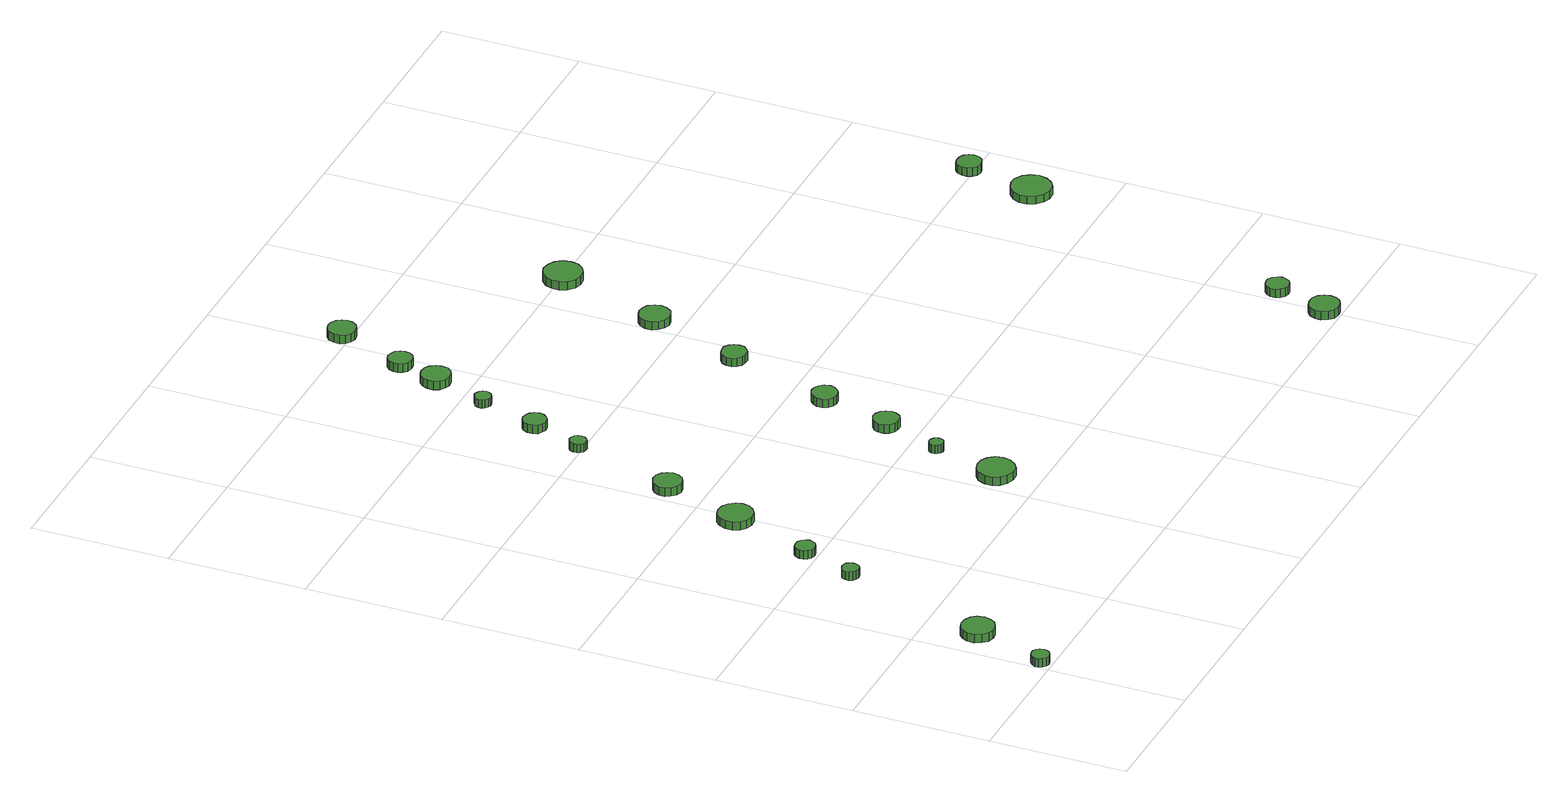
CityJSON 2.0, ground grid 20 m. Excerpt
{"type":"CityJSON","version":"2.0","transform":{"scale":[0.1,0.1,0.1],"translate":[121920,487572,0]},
"CityObjects":{
"tree1":{"type":"SolitaryVegetationObject","attributes":{"function":"something"},"geometry":[{"type":"MultiSurface","lod":"1","boundaries":[[[0,1,2,3,4,5,6,7,8,9,10,11,12,13,14]],[[15,16,17,18,19,20,21,22,23,24,25,26,27,28,29]],[[0,29,28,1]],[[1,28,27,2]],[[2,27,26,3]],[[3,26,25,4]],[[4,25,24,5]],[[5,24,23,6]],[[6,23,22,7]],[[7,22,21,8]],[[8,21,20,9]],[[9,20,19,10]],[[10,19,18,11]],[[11,18,17,12]],[[12,17,16,13]],[[13,16,15,14]],[[14,15,29,0]]]}]},
"tree2":{"type":"SolitaryVegetationObject","attributes":{"function":"something"},"geometry":[{"type":"MultiSurface","lod":"1","boundaries":[[[30,31,32,33,34,35,36,37,38,39,40,41,42,43,44]],[[45,46,47,48,49,50,51,52,53,54,55,56,57,58,59]],[[30,59,58,31]],[[31,58,57,32]],[[32,57,56,33]],[[33,56,55,34]],[[34,55,54,35]],[[35,54,53,36]],[[36,53,52,37]],[[37,52,51,38]],[[38,51,50,39]],[[39,50,49,40]],[[40,49,48,41]],[[41,48,47,42]],[[42,47,46,43]],[[43,46,45,44]],[[44,45,59,30]]]}]},
"tree3":{"type":"SolitaryVegetationObject","attributes":{"function":"something"},"geometry":[{"type":"MultiSurface","lod":"1","boundaries":[[[60,61,62,63,64,65,66,67,68,69,70,71,72,73,74]],[[75,76,77,78,79,80,81,82,83,84,85,86,87,88,89]],[[60,89,88,61]],[[61,88,87,62]],[[62,87,86,63]],[[63,86,85,64]],[[64,85,84,65]],[[65,84,83,66]],[[66,83,82,67]],[[67,82,81,68]],[[68,81,80,69]],[[69,80,79,70]],[[70,79,78,71]],[[71,78,77,72]],[[72,77,76,73]],[[73,76,75,74]],[[74,75,89,60]]]}]},
"tree4":{"type":"SolitaryVegetationObject","attributes":{"function":"something"},"geometry":[{"type":"MultiSurface","lod":"1","boundaries":[[[90,91,92,93,94,95,96,97,98,99,100,101,102,103,104]],[[105,106,107,108,109,110,111,112,113,114,115,116,117,118,119]],[[90,119,118,91]],[[91,118,117,92]],[[92,117,116,93]],[[93,116,115,94]],[[94,115,114,95]],[[95,114,113,96]],[[96,113,112,97]],[[97,112,111,98]],[[98,111,110,99]],[[99,110,109,100]],[[100,109,108,101]],[[101,108,107,102]],[[102,107,106,103]],[[103,106,105,104]],[[104,105,119,90]]]}]},
"tree5":{"type":"SolitaryVegetationObject","attributes":{"function":"something"},"geometry":[{"type":"MultiSurface","lod":"1","boundaries":[[[120,121,122,123,124,125,126,127,128,129,130,131,132,133,134]],[[135,136,137,138,139,140,141,142,143,144,145,146,147,148,149]],[[120,149,148,121]],[[121,148,147,122]],[[122,147,146,123]],[[123,146,145,124]],[[124,145,144,125]],[[125,144,143,126]],[[126,143,142,127]],[[127,142,141,128]],[[128,141,140,129]],[[129,140,139,130]],[[130,139,138,131]],[[131,138,137,132]],[[132,137,136,133]],[[133,136,135,134]],[[134,135,149,120]]]}]},
"tree6":{"type":"SolitaryVegetationObject","attributes":{"function":"something"},"geometry":[{"type":"MultiSurface","lod":"1","boundaries":[[[150,151,152,153,154,155,156,157,158,159,160,161,162,163,164]],[[165,166,167,168,169,170,171,172,173,174,175,176,177,178,179]],[[150,179,178,151]],[[151,178,177,152]],[[152,177,176,153]],[[153,176,175,154]],[[154,175,174,155]],[[155,174,173,156]],[[156,173,172,157]],[[157,172,171,158]],[[158,171,170,159]],[[159,170,169,160]],[[160,169,168,161]],[[161,168,167,162]],[[162,167,166,163]],[[163,166,165,164]],[[164,165,179,150]]]}]},
"tree7":{"type":"SolitaryVegetationObject","attributes":{"function":"something"},"geometry":[{"type":"MultiSurface","lod":"1","boundaries":[[[180,181,182,183,184,185,186,187,188,189,190,191,192,193,194]],[[195,196,197,198,199,200,201,202,203,204,205,206,207,208,209]],[[180,209,208,181]],[[181,208,207,182]],[[182,207,206,183]],[[183,206,205,184]],[[184,205,204,185]],[[185,204,203,186]],[[186,203,202,187]],[[187,202,201,188]],[[188,201,200,189]],[[189,200,199,190]],[[190,199,198,191]],[[191,198,197,192]],[[192,197,196,193]],[[193,196,195,194]],[[194,195,209,180]]]}]},
"tree8":{"type":"SolitaryVegetationObject","attributes":{"function":"something"},"geometry":[{"type":"MultiSurface","lod":"1","boundaries":[[[210,211,212,213,214,215,216,217,218,219,220,221,222,223,224]],[[225,226,227,228,229,230,231,232,233,234,235,236,237,238,239]],[[210,239,238,211]],[[211,238,237,212]],[[212,237,236,213]],[[213,236,235,214]],[[214,235,234,215]],[[215,234,233,216]],[[216,233,232,217]],[[217,232,231,218]],[[218,231,230,219]],[[219,230,229,220]],[[220,229,228,221]],[[221,228,227,222]],[[222,227,226,223]],[[223,226,225,224]],[[224,225,239,210]]]}]},
"tree9":{"type":"SolitaryVegetationObject","attributes":{"function":"something"},"geometry":[{"type":"MultiSurface","lod":"1","boundaries":[[[240,241,242,243,244,245,246,247,248,249,250,251,252,253,254]],[[255,256,257,258,259,260,261,262,263,264,265,266,267,268,269]],[[240,269,268,241]],[[241,268,267,242]],[[242,267,266,243]],[[243,266,265,244]],[[244,265,264,245]],[[245,264,263,246]],[[246,263,262,247]],[[247,262,261,248]],[[248,261,260,249]],[[249,260,259,250]],[[250,259,258,251]],[[251,258,257,252]],[[252,257,256,253]],[[253,256,255,254]],[[254,255,269,240]]]}]},
"tree10":{"type":"SolitaryVegetationObject","attributes":{"function":"something"},"geometry":[{"type":"MultiSurface","lod":"1","boundaries":[[[270,271,272,273,274,275,276,277,278,279,280,281,282,283,284]],[[285,286,287,288,289,290,291,292,293,294,295,296,297,298,299]],[[270,299,298,271]],[[271,298,297,272]],[[272,297,296,273]],[[273,296,295,274]],[[274,295,294,275]],[[275,294,293,276]],[[276,293,292,277]],[[277,292,291,278]],[[278,291,290,279]],[[279,290,289,280]],[[280,289,288,281]],[[281,288,287,282]],[[282,287,286,283]],[[283,286,285,284]],[[284,285,299,270]]]}]},
"tree11":{"type":"SolitaryVegetationObject","attributes":{"function":"something"},"geometry":[{"type":"MultiSurface","lod":"1","boundaries":[[[300,301,302,303,304,305,306,307,308,309,310,311,312,313,314]],[[315,316,317,318,319,320,321,322,323,324,325,326,327,328,329]],[[300,329,328,301]],[[301,328,327,302]],[[302,327,326,303]],[[303,326,325,304]],[[304,325,324,305]],[[305,324,323,306]],[[306,323,322,307]],[[307,322,321,308]],[[308,321,320,309]],[[309,320,319,310]],[[310,319,318,311]],[[311,318,317,312]],[[312,317,316,313]],[[313,316,315,314]],[[314,315,329,300]]]}]},
"tree12":{"type":"SolitaryVegetationObject","attributes":{"function":"something"},"geometry":[{"type":"MultiSurface","lod":"1","boundaries":[[[330,331,332,333,334,335,336,337,338,339,340,341,342,343,344]],[[345,346,347,348,349,350,351,352,353,354,355,356,357,358,359]],[[330,359,358,331]],[[331,358,357,332]],[[332,357,356,333]],[[333,356,355,334]],[[334,355,354,335]],[[335,354,353,336]],[[336,353,352,337]],[[337,352,351,338]],[[338,351,350,339]],[[339,350,349,340]],[[340,349,348,341]],[[341,348,347,342]],[[342,347,346,343]],[[343,346,345,344]],[[344,345,359,330]]]}]},
"tree13":{"type":"SolitaryVegetationObject","attributes":{"function":"something"},"geometry":[{"type":"MultiSurface","lod":"1","boundaries":[[[360,361,362,363,364,365,366,367,368,369,370,371,372,373,374]],[[375,376,377,378,379,380,381,382,383,384,385,386,387,388,389]],[[360,389,388,361]],[[361,388,387,362]],[[362,387,386,363]],[[363,386,385,364]],[[364,385,384,365]],[[365,384,383,366]],[[366,383,382,367]],[[367,382,381,368]],[[368,381,380,369]],[[369,380,379,370]],[[370,379,378,371]],[[371,378,377,372]],[[372,377,376,373]],[[373,376,375,374]],[[374,375,389,360]]]}]},
"tree14":{"type":"SolitaryVegetationObject","attributes":{"function":"something"},"geometry":[{"type":"MultiSurface","lod":"1","boundaries":[[[390,391,392,393,394,395,396,397,398,399,400,401,402,403,404]],[[405,406,407,408,409,410,411,412,413,414,415,416,417,418,419]],[[390,419,418,391]],[[391,418,417,392]],[[392,417,416,393]],[[393,416,415,394]],[[394,415,414,395]],[[395,414,413,396]],[[396,413,412,397]],[[397,412,411,398]],[[398,411,410,399]],[[399,410,409,400]],[[400,409,408,401]],[[401,408,407,402]],[[402,407,406,403]],[[403,406,405,404]],[[404,405,419,390]]]}]},
"tree15":{"type":"SolitaryVegetationObject","attributes":{"function":"something"},"geometry":[{"type":"MultiSurface","lod":"1","boundaries":[[[420,421,422,423,424,425,426,427,428,429,430,431,432,433,434]],[[435,436,437,438,439,440,441,442,443,444,445,446,447,448,449]],[[420,449,448,421]],[[421,448,447,422]],[[422,447,446,423]],[[423,446,445,424]],[[424,445,444,425]],[[425,444,443,426]],[[426,443,442,427]],[[427,442,441,428]],[[428,441,440,429]],[[429,440,439,430]],[[430,439,438,431]],[[431,438,437,432]],[[432,437,436,433]],[[433,436,435,434]],[[434,435,449,420]]]}]},
"tree16":{"type":"SolitaryVegetationObject","attributes":{"function":"something"},"geometry":[{"type":"MultiSurface","lod":"1","boundaries":[[[450,451,452,453,454,455,456,457,458,459,460,461,462,463,464]],[[465,466,467,468,469,470,471,472,473,474,475,476,477,478,479]],[[450,479,478,451]],[[451,478,477,452]],[[452,477,476,453]],[[453,476,475,454]],[[454,475,474,455]],[[455,474,473,456]],[[456,473,472,457]],[[457,472,471,458]],[[458,471,470,459]],[[459,470,469,460]],[[460,469,468,461]],[[461,468,467,462]],[[462,467,466,463]],[[463,466,465,464]],[[464,465,479,450]]]}]},
"tree17":{"type":"SolitaryVegetationObject","attributes":{"function":"something"},"geometry":[{"type":"MultiSurface","lod":"1","boundaries":[[[480,481,482,483,484,485,486,487,488,489,490,491,492,493,494]],[[495,496,497,498,499,500,501,502,503,504,505,506,507,508,509]],[[480,509,508,481]],[[481,508,507,482]],[[482,507,506,483]],[[483,506,505,484]],[[484,505,504,485]],[[485,504,503,486]],[[486,503,502,487]],[[487,502,501,488]],[[488,501,500,489]],[[489,500,499,490]],[[490,499,498,491]],[[491,498,497,492]],[[492,497,496,493]],[[493,496,495,494]],[[494,495,509,480]]]}]},
"tree18":{"type":"SolitaryVegetationObject","attributes":{"function":"something"},"geometry":[{"type":"MultiSurface","lod":"1","boundaries":[[[510,511,512,513,514,515,516,517,518,519,520,521,522,523,524]],[[525,526,527,528,529,530,531,532,533,534,535,536,537,538,539]],[[510,539,538,511]],[[511,538,537,512]],[[512,537,536,513]],[[513,536,535,514]],[[514,535,534,515]],[[515,534,533,516]],[[516,533,532,517]],[[517,532,531,518]],[[518,531,530,519]],[[519,530,529,520]],[[520,529,528,521]],[[521,528,527,522]],[[522,527,526,523]],[[523,526,525,524]],[[524,525,539,510]]]}]},
"tree19":{"type":"SolitaryVegetationObject","attributes":{"function":"something"},"geometry":[{"type":"MultiSurface","lod":"1","boundaries":[[[540,541,542,543,544,545,546,547,548,549,550,551,552,553,554]],[[555,556,557,558,559,560,561,562,563,564,565,566,567,568,569]],[[540,569,568,541]],[[541,568,567,542]],[[542,567,566,543]],[[543,566,565,544]],[[544,565,564,545]],[[545,564,563,546]],[[546,563,562,547]],[[547,562,561,548]],[[548,561,560,549]],[[549,560,559,550]],[[550,559,558,551]],[[551,558,557,552]],[[552,557,556,553]],[[553,556,555,554]],[[554,555,569,540]]]}]},
"tree20":{"type":"SolitaryVegetationObject","attributes":{"function":"something"},"geometry":[{"type":"MultiSurface","lod":"1","boundaries":[[[570,571,572,573,574,575,576,577,578,579,580,581,582,583,584]],[[585,586,587,588,589,590,591,592,593,594,595,596,597,598,599]],[[570,599,598,571]],[[571,598,597,572]],[[572,597,596,573]],[[573,596,595,574]],[[574,595,594,575]],[[575,594,593,576]],[[576,593,592,577]],[[577,592,591,578]],[[578,591,590,579]],[[579,590,589,580]],[[580,589,588,581]],[[581,588,587,582]],[[582,587,586,583]],[[583,586,585,584]],[[584,585,599,570]]]}]},
"tree21":{"type":"SolitaryVegetationObject","attributes":{"function":"something"},"geometry":[{"type":"MultiSurface","lod":"1","boundaries":[[[600,601,602,603,604,605,606,607,608,609,610,611,612,613,614]],[[615,616,617,618,619,620,621,622,623,624,625,626,627,628,629]],[[600,629,628,601]],[[601,628,627,602]],[[602,627,626,603]],[[603,626,625,604]],[[604,625,624,605]],[[605,624,623,606]],[[606,623,622,607]],[[607,622,621,608]],[[608,621,620,609]],[[609,620,619,610]],[[610,619,618,611]],[[611,618,617,612]],[[612,617,616,613]],[[613,616,615,614]],[[614,615,629,600]]]}]},
"tree22":{"type":"SolitaryVegetationObject","attributes":{"function":"something"},"geometry":[{"type":"MultiSurface","lod":"1","boundaries":[[[630,631,632,633,634,635,636,637,638,639,640,641,642,643,644]],[[645,646,647,648,649,650,651,652,653,654,655,656,657,658,659]],[[630,659,658,631]],[[631,658,657,632]],[[632,657,656,633]],[[633,656,655,634]],[[634,655,654,635]],[[635,654,653,636]],[[636,653,652,637]],[[637,652,651,638]],[[638,651,650,639]],[[639,650,649,640]],[[640,649,648,641]],[[641,648,647,642]],[[642,647,646,643]],[[643,646,645,644]],[[644,645,659,630]]]}]},
"tree23":{"type":"SolitaryVegetationObject","attributes":{"function":"something"},"geometry":[{"type":"MultiSurface","lod":"1","boundaries":[[[660,661,662,663,664,665,666,667,668,669,670,671,672,673,674]],[[675,676,677,678,679,680,681,682,683,684,685,686,687,688,689]],[[660,689,688,661]],[[661,688,687,662]],[[662,687,686,663]],[[663,686,685,664]],[[664,685,684,665]],[[665,684,683,666]],[[666,683,682,667]],[[667,682,681,668]],[[668,681,680,669]],[[669,680,679,670]],[[670,679,678,671]],[[671,678,677,672]],[[672,677,676,673]],[[673,676,675,674]],[[674,675,689,660]]]}]}
},
"vertices":[
[27,17,16],[26,23,16],[23,27,16],[18,30,16],[13,30,16],[8,29,16],[4,25,16],[1,20,16],[1,15,16],[4,10,16],[8,6,16],[13,4,16],[18,5,16],[23,8,16],[26,12,16],[26,12,3],[23,8,3],[18,5,3],[13,4,3],[8,6,3],[4,10,3],[1,15,3],[1,20,3],[4,25,3],[8,29,3],[13,30,3],[18,30,3],[23,27,3],[26,23,3],[27,17,3],
[71,123,17],[69,133,17],[63,141,17],[54,145,17],[44,146,17],[35,143,17],[28,137,17],[24,128,17],[24,118,17],[28,109,17],[35,102,17],[44,99,17],[54,100,17],[63,105,17],[69,113,17],[69,113,4],[63,105,4],[54,100,4],[44,99,4],[35,102,4],[28,109,4],[24,118,4],[24,128,4],[28,137,4],[35,143,4],[44,146,4],[54,145,4],[63,141,4],[69,133,4],[71,123,4],
[133,341,15],[132,345,15],[129,350,15],[125,352,15],[120,353,15],[115,351,15],[111,348,15],[109,343,15],[109,338,15],[111,333,15],[115,330,15],[120,328,15],[125,329,15],[129,331,15],[132,336,15],[132,336,2],[129,331,2],[125,329,2],[120,328,2],[115,330,2],[111,333,2],[109,338,2],[109,343,2],[111,348,2],[115,351,2],[120,353,2],[125,352,2],[129,350,2],[132,345,2],[133,341,2],
[163,418,16],[161,424,16],[158,429,16],[153,432,16],[147,432,16],[141,431,16],[137,427,16],[134,421,16],[134,415,16],[137,410,16],[141,406,16],[147,404,16],[153,405,16],[158,408,16],[161,412,16],[161,412,3],[158,408,3],[153,405,3],[147,404,3],[141,406,3],[137,410,3],[134,415,3],[134,421,3],[137,427,3],[141,431,3],[147,432,3],[153,432,3],[158,429,3],[161,424,3],[163,418,3],
[213,537,17],[211,547,17],[205,555,17],[196,561,17],[185,562,17],[175,559,17],[168,552,17],[164,542,17],[164,532,17],[168,522,17],[175,516,17],[185,512,17],[196,513,17],[205,519,17],[211,527,17],[211,527,4],[205,519,4],[196,513,4],[185,512,4],[175,516,4],[168,522,4],[164,532,4],[164,542,4],[168,552,4],[175,559,4],[185,562,4],[196,561,4],[205,555,4],[211,547,4],[213,537,4],
[251,655,16],[249,663,16],[244,670,16],[237,674,16],[228,675,16],[220,672,16],[214,667,16],[210,659,16],[210,650,16],[214,643,16],[220,637,16],[228,634,16],[237,635,16],[244,639,16],[249,646,16],[249,646,3],[244,639,3],[237,635,3],[228,634,3],[220,637,3],[214,643,3],[210,650,3],[210,659,3],[214,667,3],[220,672,3],[228,675,3],[237,674,3],[244,670,3],[249,663,3],[251,655,3],
[462,263,16],[460,274,16],[453,283,16],[444,288,16],[433,289,16],[422,286,16],[414,279,16],[409,268,16],[409,257,16],[414,247,16],[422,240,16],[433,236,16],[444,237,16],[453,243,16],[460,252,16],[460,252,3],[453,243,3],[444,237,3],[433,236,3],[422,240,3],[414,247,3],[409,257,3],[409,268,3],[414,279,3],[422,286,3],[433,289,3],[444,288,3],[453,283,3],[460,274,3],[462,263,3],
[292,807,15],[291,812,15],[288,816,15],[284,818,15],[279,819,15],[274,817,15],[271,814,15],[269,809,15],[269,804,15],[271,800,15],[274,796,15],[279,795,15],[284,795,15],[288,798,15],[291,802,15],[291,802,2],[288,798,2],[284,795,2],[279,795,2],[274,796,2],[271,800,2],[269,804,2],[269,809,2],[271,814,2],[274,817,2],[279,819,2],[284,818,2],[288,816,2],[291,812,2],[292,807,2],
[323,881,16],[321,888,16],[317,894,16],[311,897,16],[304,898,16],[298,896,16],[292,891,16],[290,885,16],[290,878,16],[292,871,16],[298,867,16],[304,864,16],[311,865,16],[317,869,16],[321,874,16],[321,874,3],[317,869,3],[311,865,3],[304,864,3],[298,867,3],[292,871,3],[290,878,3],[290,885,3],[292,891,3],[298,896,3],[304,898,3],[311,897,3],[317,894,3],[321,888,3],[323,881,3],
[476,363,15],[475,367,15],[473,370,15],[469,372,15],[465,373,15],[461,372,15],[458,369,15],[456,365,15],[456,361,15],[458,357,15],[461,354,15],[465,352,15],[469,353,15],[473,355,15],[475,359,15],[475,359,2],[473,355,2],[469,353,2],[465,352,2],[461,354,2],[458,357,2],[456,361,2],[456,365,2],[458,369,2],[461,372,2],[465,373,2],[469,372,2],[473,370,2],[475,367,2],[476,363,2],
[346,969,16],[345,974,16],[342,978,16],[338,980,16],[333,981,16],[329,979,16],[325,976,16],[323,971,16],[323,966,16],[325,962,16],[329,959,16],[333,957,16],[338,958,16],[342,960,16],[345,964,16],[345,964,3],[342,960,3],[338,958,3],[333,957,3],[329,959,3],[325,962,3],[323,966,3],[323,971,3],[325,976,3],[329,979,3],[333,981,3],[338,980,3],[342,978,3],[345,974,3],[346,969,3],
[513,448,16],[511,456,16],[507,462,16],[500,466,16],[492,467,16],[485,464,16],[479,459,16],[476,452,16],[476,444,16],[479,437,16],[485,432,16],[492,430,16],[500,430,16],[507,434,16],[511,441,16],[511,441,3],[507,434,3],[500,430,3],[492,430,3],[485,432,3],[479,437,3],[476,444,3],[476,452,3],[479,459,3],[485,464,3],[492,467,3],[500,466,3],[507,462,3],[511,456,3],[513,448,3],
[381,1049,17],[380,1057,17],[374,1065,17],[367,1069,17],[358,1070,17],[350,1067,17],[343,1061,17],[340,1053,17],[340,1044,17],[343,1036,17],[350,1031,17],[358,1028,17],[367,1029,17],[374,1033,17],[380,1040,17],[380,1040,4],[374,1033,4],[367,1029,4],[358,1028,4],[350,1031,4],[343,1036,4],[340,1044,4],[340,1053,4],[343,1061,4],[350,1067,4],[358,1070,4],[367,1069,4],[374,1065,4],[380,1057,4],[381,1049,4],
[542,550,16],[540,558,16],[535,564,16],[529,568,16],[521,569,16],[514,566,16],[508,561,16],[505,554,16],[505,546,16],[508,539,16],[514,534,16],[521,532,16],[529,533,16],[535,537,16],[540,543,16],[540,543,3],[535,537,3],[529,533,3],[521,532,3],[514,534,3],[508,539,3],[505,546,3],[505,554,3],[508,561,3],[514,566,3],[521,569,3],[529,568,3],[535,564,3],[540,558,3],[542,550,3],
[398,1110,16],[397,1117,16],[393,1123,16],[386,1126,16],[379,1127,16],[372,1125,16],[367,1120,16],[364,1113,16],[364,1106,16],[367,1100,16],[372,1095,16],[379,1093,16],[386,1093,16],[393,1097,16],[397,1103,16],[397,1103,3],[393,1097,3],[386,1093,3],[379,1093,3],[372,1095,3],[367,1100,3],[364,1106,3],[364,1113,3],[367,1120,3],[372,1125,3],[379,1127,3],[386,1126,3],[393,1123,3],[397,1117,3],[398,1110,3],
[587,702,18],[586,710,18],[581,716,18],[575,720,18],[567,720,18],[560,718,18],[554,713,18],[551,706,18],[551,699,18],[554,692,18],[560,687,18],[567,685,18],[575,685,18],[581,689,18],[586,695,18],[586,695,5],[581,689,5],[575,685,5],[567,685,5],[560,687,5],[554,692,5],[551,699,5],[551,706,5],[554,713,5],[560,718,5],[567,720,5],[575,720,5],[581,716,5],[586,710,5],[587,702,5],
[439,1211,18],[437,1219,18],[432,1226,18],[425,1230,18],[416,1231,18],[408,1228,18],[402,1223,18],[399,1215,18],[399,1207,18],[402,1199,18],[408,1194,18],[416,1191,18],[425,1192,18],[432,1196,18],[437,1203,18],[437,1203,5],[432,1196,5],[425,1192,5],[416,1191,5],[408,1194,5],[402,1199,5],[399,1207,5],[399,1215,5],[402,1223,5],[408,1228,5],[416,1231,5],[425,1230,5],[432,1226,5],[437,1219,5],[439,1211,5],
[637,838,20],[635,847,20],[629,855,20],[621,859,20],[612,860,20],[603,857,20],[596,851,20],[592,843,20],[592,833,20],[596,825,20],[603,819,20],[612,816,20],[621,817,20],[629,821,20],[635,829,20],[635,829,8],[629,821,8],[621,817,8],[612,816,8],[603,819,8],[596,825,8],[592,833,8],[592,843,8],[596,851,8],[603,857,8],[612,860,8],[621,859,8],[629,855,8],[635,847,8],[637,838,8],
[689,992,23],[687,1003,23],[680,1013,23],[670,1018,23],[659,1020,23],[648,1016,23],[639,1008,23],[635,998,23],[635,987,23],[639,976,23],[648,968,23],[659,965,23],[670,966,23],[680,972,23],[687,981,23],[687,981,10],[680,972,10],[670,966,10],[659,965,10],[648,968,10],[639,976,10],[635,987,10],[635,998,10],[639,1008,10],[648,1016,10],[659,1020,10],[670,1018,10],[680,1013,10],[687,1003,10],[689,992,10],
[1016,22,19],[1014,31,19],[1009,38,19],[1001,43,19],[992,43,19],[983,41,19],[977,35,19],[973,26,19],[973,18,19],[977,9,19],[983,3,19],[992,1,19],[1001,2,19],[1009,6,19],[1014,13,19],[1014,13,6],[1009,6,6],[1001,2,6],[992,1,6],[983,3,6],[977,9,6],[973,18,6],[973,26,6],[977,35,6],[983,41,6],[992,43,6],[1001,43,6],[1009,38,6],[1014,31,6],[1016,22,6],
[1030,99,22],[1028,105,22],[1024,111,22],[1018,115,22],[1011,115,22],[1005,113,22],[1000,108,22],[997,102,22],[997,95,22],[1000,89,22],[1005,84,22],[1011,82,22],[1018,83,22],[1024,86,22],[1028,92,22],[1028,92,9],[1024,86,9],[1018,83,9],[1011,82,9],[1005,84,9],[1000,89,9],[997,95,9],[997,102,9],[1000,108,9],[1005,113,9],[1011,115,9],[1018,115,9],[1024,111,9],[1028,105,9],[1030,99,9],
[1133,498,29],[1130,509,29],[1123,519,29],[1113,525,29],[1101,526,29],[1090,522,29],[1081,514,29],[1076,503,29],[1076,492,29],[1081,481,29],[1090,473,29],[1101,469,29],[1113,470,29],[1123,476,29],[1130,486,29],[1130,486,17],[1123,476,17],[1113,470,17],[1101,469,17],[1090,473,17],[1081,481,17],[1076,492,17],[1076,503,17],[1081,514,17],[1090,522,17],[1101,526,17],[1113,525,17],[1123,519,17],[1130,509,17],[1133,498,17],
[1144,598,31],[1142,605,31],[1138,611,31],[1131,614,31],[1124,615,31],[1117,613,31],[1112,608,31],[1109,601,31],[1109,594,31],[1112,587,31],[1117,582,31],[1124,580,31],[1131,581,31],[1138,584,31],[1142,590,31],[1142,590,18],[1138,584,18],[1131,581,18],[1124,580,18],[1117,582,18],[1112,587,18],[1109,594,18],[1109,601,18],[1112,608,18],[1117,613,18],[1124,615,18],[1131,614,18],[1138,611,18],[1142,605,18],[1144,598,18]
]}
